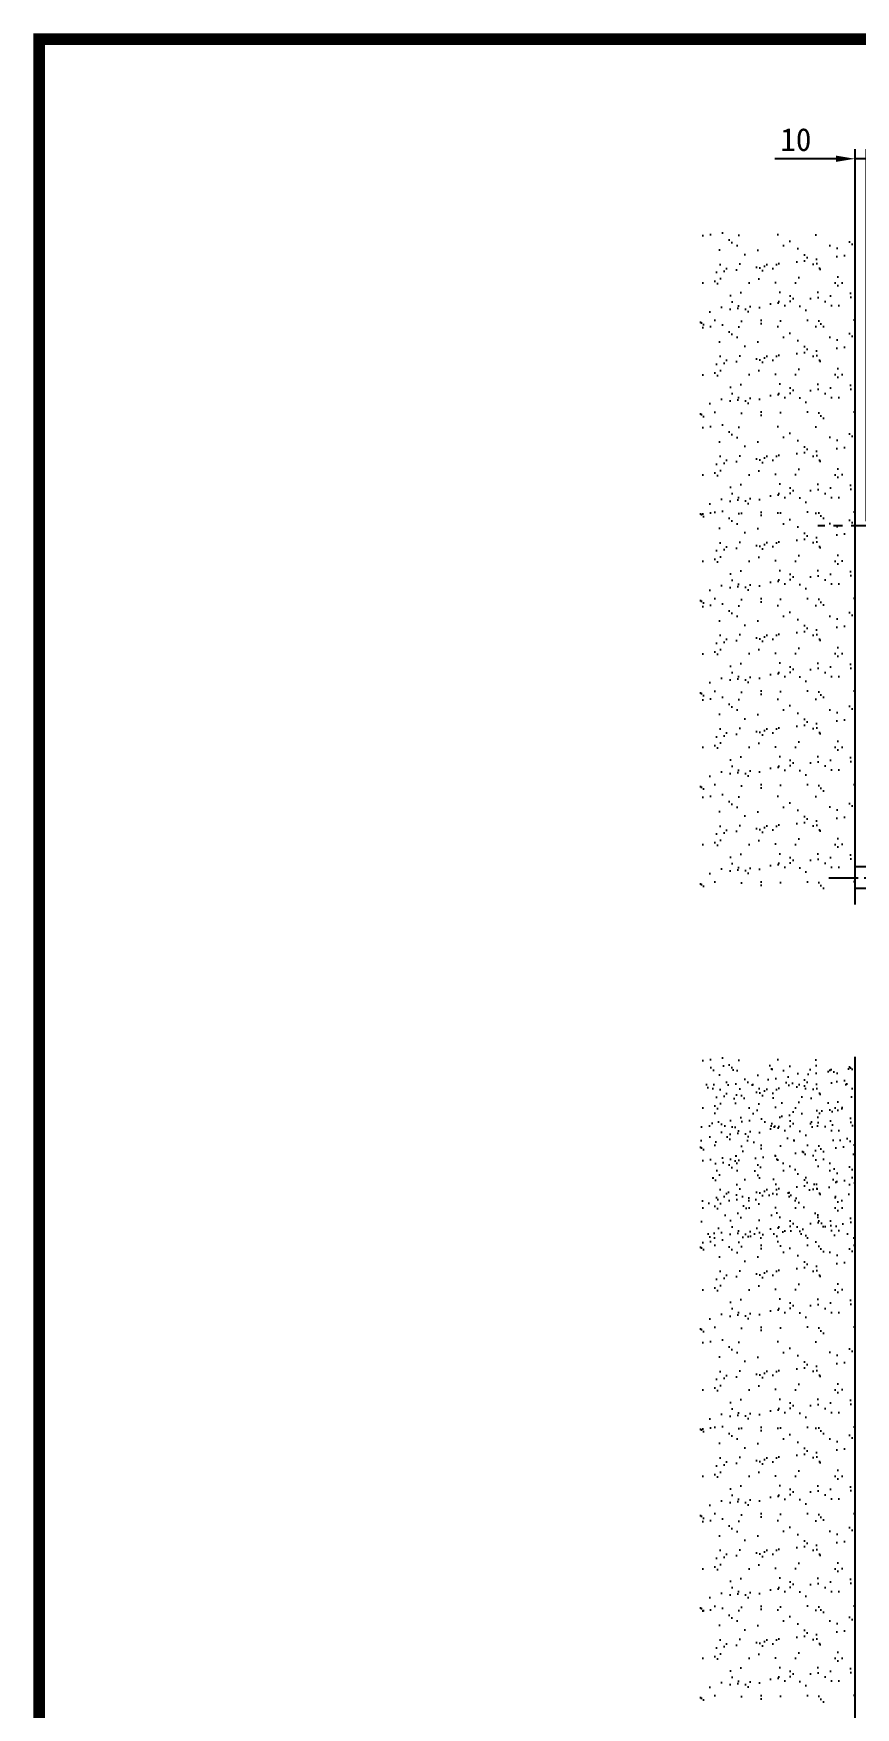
# Model space of a CAD drawing. Header units: millimetres. Extents: x 5 to 3846, y 5 to 2747.
# Drawn here: x 5 to 705, y 1321 to 2747 of the extents above; entities that cross this region are included whole.
import ezdxf

# ---------------------------------------------------------------- set-up
doc = ezdxf.new("R2010")
doc.units = ezdxf.units.MM
doc.linetypes.add('CENTER', pattern=[2, 1.25, -0.25, 0.25, -0.25])
doc.layers.get('0').update_dxf_attribs({"color": 255})
doc.dimstyles.new('ISO-25', dxfattribs={"dimtxt": 2.5, "dimasz": 2.5, "dimexe": 1.25, "dimexo": 0.625, "dimtad": 1, "dimdsep": 46, "dimtxsty": 'Standard', "dimcen": 2.5, "dimadec": 0, "dimazin": 0, "dimtfac": 1, "dimtmove": 0, "dimatfit": 3, "dimfxl": 1, "dimarcsym": 0})

# ---------------------------------------------------------------- blocks, each defined once
blk = doc.blocks.new('*D191')
at = {"color": 3, "lineweight": -2, "transparency": 16777216}
for p, q in [((688.7, 2640.6), (636.7, 2640.6)), ((705, 2331.9), (705, 2648.7)), ((714.8, 2640.6), (705, 2640.6)), ((714.8, 2331.9), (714.8, 2648.7)), ((731.1, 2640.6), (747.3, 2640.6))]:
    blk.add_line(p, q, dxfattribs=at)
at = {"color": 3, "transparency": 16777216}
for points in [[(688.7, 2643.3), (688.7, 2637.9), (705, 2640.6)], [(731.1, 2643.3), (731.1, 2637.9), (714.8, 2640.6)]]:
    blk.add_solid(points, dxfattribs=at)
at = {"layer": 'DEFPOINTS', "color": 0, "transparency": 16777216}
for p in [(705, 2640.6), (705, 2327.8), (714.8, 2327.8)]:
    blk.add_point(p, dxfattribs=at)
at = {"color": 3, "transparency": 16777216, "insert": (654.6, 2656.8), "char_height": 19.5, "attachment_point": 5}
blk.add_mtext('10', dxfattribs=at)

msp = doc.modelspace()

# ---------------------------------------------------------------- hatches: boundary and pattern name
at = {"ltscale": 0.5}
h = msp.add_hatch(dxfattribs=at)
h.set_pattern_fill('AR-SAND', color=256, scale=0.5, style=0)
h.set_pattern_definition([(37.5, (-7410.9, 15136.97), (-0.800016, 24.470662), [0, -19.304, 0, -21.59, 0, -20.6375]), (7.5, (-7410.9, 15136.97), (22.476164, 35.841255), [0, -10.414, 0, -17.399, 0, -6.6675]), (327.5, (-7426.52, 15136.97), (39.54962, 0.07186), [0, -6.35, 0, -22.86, 0, -29.845]), (317.5, (-7426.52, 15136.97), (38.17782, 11.14647), [0, -3.175, 0, -14.986, 0, -17.145])])
h.paths.add_polyline_path([(705, 2495), (705, 2578.3), (573.4, 2578.3), (573.4, 2495)])
h = msp.add_hatch(dxfattribs=at)
h.set_pattern_fill('AR-SAND', color=256, scale=0.5, style=0)
h.set_pattern_definition([(37.5, (-7410.9, 15058.738), (-0.800016, 24.470662), [0, -19.304, 0, -21.59, 0, -20.6375]), (7.5, (-7410.9, 15058.74), (22.476164, 35.841255), [0, -10.414, 0, -17.399, 0, -6.6675]), (327.5, (-7426.52, 15058.738), (39.54962, 0.07186), [0, -6.35, 0, -22.86, 0, -29.845]), (317.5, (-7426.52, 15058.74), (38.17782, 11.14647), [0, -3.175, 0, -14.986, 0, -17.145])])
h.paths.add_polyline_path([(705, 2416.8), (705, 2500.1), (573.4, 2500.1), (573.4, 2416.8)])
h = msp.add_hatch(dxfattribs=at)
h.set_pattern_fill('AR-SAND', color=256, scale=0.5, style=0)
h.set_pattern_definition([(37.5, (-7410.9, 14973.447), (-0.800016, 24.470662), [0, -19.304, 0, -21.59, 0, -20.6375]), (7.5, (-7410.9, 14973.447), (22.476164, 35.841255), [0, -10.414, 0, -17.399, 0, -6.6675]), (327.5, (-7426.52, 14973.447), (39.54962, 0.07186), [0, -6.35, 0, -22.86, 0, -29.845]), (317.5, (-7426.52, 14973.447), (38.17782, 11.14647), [0, -3.175, 0, -14.986, 0, -17.145])])
h.paths.add_polyline_path([(705, 2331.5), (705, 2414.8), (573.4, 2414.8), (573.4, 2331.5)])
h = msp.add_hatch(dxfattribs=at)
h.set_pattern_fill('AR-SAND', color=256, scale=0.5, style=0)
h.set_pattern_definition([(37.5, (-7410.9, 14899.804), (-0.800016, 24.470662), [0, -19.304, 0, -21.59, 0, -20.6375]), (7.5, (-7410.9, 14899.804), (22.476164, 35.841255), [0, -10.414, 0, -17.399, 0, -6.6675]), (327.5, (-7426.52, 14899.804), (39.54962, 0.07186), [0, -6.35, 0, -22.86, 0, -29.845]), (317.5, (-7426.52, 14899.804), (38.17782, 11.14647), [0, -3.175, 0, -14.986, 0, -17.145])])
h.paths.add_polyline_path([(705, 2257.8), (705, 2341.1), (573.4, 2341.1), (573.4, 2257.8)])
h = msp.add_hatch(dxfattribs=at)
h.set_pattern_fill('AR-SAND', color=256, scale=0.5, style=0)
h.set_pattern_definition([(37.5, (-7410.9, 14820.994), (-0.800016, 24.470662), [0, -19.304, 0, -21.59, 0, -20.6375]), (7.5, (-7410.9, 14820.994), (22.476164, 35.841255), [0, -10.414, 0, -17.399, 0, -6.6675]), (327.5, (-7426.52, 14820.994), (39.54962, 0.07186), [0, -6.35, 0, -22.86, 0, -29.845]), (317.5, (-7426.52, 14820.994), (38.17782, 11.14647), [0, -3.175, 0, -14.986, 0, -17.145])])
h.paths.add_polyline_path([(705, 2179), (705, 2262.3), (573.4, 2262.3), (573.4, 2179)])
h = msp.add_hatch(dxfattribs=at)
h.set_pattern_fill('AR-SAND', color=256, scale=0.5, style=0)
h.set_pattern_definition([(37.5, (-7410.9, 14741.25), (-0.800016, 24.470662), [0, -19.304, 0, -21.59, 0, -20.6375]), (7.5, (-7410.9, 14741.25), (22.476164, 35.841255), [0, -10.414, 0, -17.399, 0, -6.6675]), (327.5, (-7426.52, 14741.25), (39.54962, 0.07186), [0, -6.35, 0, -22.86, 0, -29.845]), (317.5, (-7426.52, 14741.25), (38.17782, 11.14647), [0, -3.175, 0, -14.986, 0, -17.145])])
h.paths.add_polyline_path([(705, 2099.3), (705, 2182.6), (573.4, 2182.6), (573.4, 2099.3)])
h = msp.add_hatch(dxfattribs=at)
h.set_pattern_fill('AR-SAND', color=256, scale=0.5, style=0)
h.set_pattern_definition([(37.5, (-7410.9, 14658.389), (-0.800016, 24.470662), [0, -19.304, 0, -21.59, 0, -20.6375]), (7.5, (-7410.9, 14658.39), (22.476164, 35.841255), [0, -10.414, 0, -17.399, 0, -6.6675]), (327.5, (-7426.52, 14658.389), (39.54962, 0.07186), [0, -6.35, 0, -22.86, 0, -29.845]), (317.5, (-7426.52, 14658.39), (38.17782, 11.14647), [0, -3.175, 0, -14.986, 0, -17.145])])
h.paths.add_polyline_path([(705, 2016.4), (705, 2099.7), (573.4, 2099.7), (573.4, 2016.4)])
h = msp.add_hatch(dxfattribs=at)
h.set_pattern_fill('AR-SAND', color=256, scale=0.5, style=0)
h.set_pattern_definition([(37.5, (-7410.9, 14278.942), (-0.800016, 24.470662), [0, -19.304, 0, -21.59, 0, -20.6375]), (7.5, (-7410.9, 14278.94), (22.476164, 35.841255), [0, -10.414, 0, -17.399, 0, -6.6675]), (327.5, (-7426.52, 14278.942), (39.54962, 0.07186), [0, -6.35, 0, -22.86, 0, -29.845]), (317.5, (-7426.52, 14278.94), (38.17782, 11.14647), [0, -3.175, 0, -14.986, 0, -17.145])])
h.paths.add_polyline_path([(705, 1637), (705, 1875.3), (573.4, 1873.8), (573.4, 1637)])
h = msp.add_hatch(dxfattribs=at)
h.set_pattern_fill('AR-SAND', color=256, scale=0.5, style=0)
h.set_pattern_definition([(37.5, (-7410.9, 14433.979), (-0.800016, 24.470662), [0, -19.304, 0, -21.59, 0, -20.6375]), (7.5, (-7410.9, 14433.98), (22.476164, 35.841255), [0, -10.414, 0, -17.399, 0, -6.6675]), (327.5, (-7426.52, 14433.979), (39.54962, 0.07186), [0, -6.35, 0, -22.86, 0, -29.845]), (317.5, (-7426.52, 14433.98), (38.17782, 11.14647), [0, -3.175, 0, -14.986, 0, -17.145])])
h.paths.add_polyline_path([(705, 1792), (705, 1875.3), (573.4, 1875.3), (573.4, 1792)])
h = msp.add_hatch(dxfattribs=at)
h.set_pattern_fill('AR-SAND', color=256, scale=0.5, style=0)
h.set_pattern_definition([(37.5, (-7410.9, 14348.687), (-0.800016, 24.470662), [0, -19.304, 0, -21.59, 0, -20.6375]), (7.5, (-7410.9, 14348.687), (22.476164, 35.841255), [0, -10.414, 0, -17.399, 0, -6.6675]), (327.5, (-7426.52, 14348.687), (39.54962, 0.07186), [0, -6.35, 0, -22.86, 0, -29.845]), (317.5, (-7426.52, 14348.687), (38.17782, 11.14647), [0, -3.175, 0, -14.986, 0, -17.145])])
h.paths.add_polyline_path([(705, 1706.7), (705, 1790), (573.4, 1790), (573.4, 1706.7)])
h = msp.add_hatch(dxfattribs=at)
h.set_pattern_fill('AR-SAND', color=256, scale=0.5, style=0)
h.set_pattern_definition([(37.5, (-7410.9, 14193.65), (-0.800016, 24.470662), [0, -19.304, 0, -21.59, 0, -20.6375]), (7.5, (-7410.9, 14193.65), (22.476164, 35.841255), [0, -10.414, 0, -17.399, 0, -6.6675]), (327.5, (-7426.52, 14193.65), (39.54962, 0.07186), [0, -6.35, 0, -22.86, 0, -29.845]), (317.5, (-7426.52, 14193.65), (38.17782, 11.14647), [0, -3.175, 0, -14.986, 0, -17.145])])
h.paths.add_polyline_path([(705, 1551.7), (705, 1635), (573.4, 1635), (573.4, 1551.7)])
h = msp.add_hatch(dxfattribs=at)
h.set_pattern_fill('AR-SAND', color=256, scale=0.5, style=0)
h.set_pattern_definition([(37.5, (-7410.9, 14120.007), (-0.800016, 24.470662), [0, -19.304, 0, -21.59, 0, -20.6375]), (7.5, (-7410.9, 14120.007), (22.476164, 35.841255), [0, -10.414, 0, -17.399, 0, -6.6675]), (327.5, (-7426.52, 14120.007), (39.54962, 0.07186), [0, -6.35, 0, -22.86, 0, -29.845]), (317.5, (-7426.52, 14120.007), (38.17782, 11.14647), [0, -3.175, 0, -14.986, 0, -17.145])])
h.paths.add_polyline_path([(705, 1478), (705, 1561.3), (573.4, 1561.3), (573.4, 1478)])
h = msp.add_hatch(dxfattribs=at)
h.set_pattern_fill('AR-SAND', color=256, scale=0.5, style=0)
h.set_pattern_definition([(37.5, (-7410.9, 14041.197), (-0.800016, 24.470662), [0, -19.304, 0, -21.59, 0, -20.6375]), (7.5, (-7410.9, 14041.197), (22.476164, 35.841255), [0, -10.414, 0, -17.399, 0, -6.6675]), (327.5, (-7426.52, 14041.197), (39.54962, 0.07186), [0, -6.35, 0, -22.86, 0, -29.845]), (317.5, (-7426.52, 14041.197), (38.17782, 11.14647), [0, -3.175, 0, -14.986, 0, -17.145])])
h.paths.add_polyline_path([(705, 1399.2), (705, 1482.5), (573.4, 1482.5), (573.4, 1399.2)])
h = msp.add_hatch(dxfattribs=at)
h.set_pattern_fill('AR-SAND', color=256, scale=0.5, style=0)
h.set_pattern_definition([(37.5, (-7410.9, 13964.97), (-0.800016, 24.470662), [0, -19.304, 0, -21.59, 0, -20.6375]), (7.5, (-7410.9, 13964.97), (22.476164, 35.841255), [0, -10.414, 0, -17.399, 0, -6.6675]), (327.5, (-7426.52, 13964.97), (39.54962, 0.07186), [0, -6.35, 0, -22.86, 0, -29.845]), (317.5, (-7426.52, 13964.97), (38.17782, 11.14647), [0, -3.175, 0, -14.986, 0, -17.145])])
h.paths.add_polyline_path([(705, 1323), (705, 1406.3), (573.4, 1406.3), (573.4, 1323)])

# ---------------------------------------------------------------- linework, layer by layer
for p, q in [((705, 2005.1), (705, 2572)), ((715.4, 2037.1), (704.9, 2037.1)), ((715.4, 2018.6), (704.9, 2018.6)), ((705, 804.2), (705, 1875.3))]:
    msp.add_line(p, q)
at = {"linetype": 'CENTER', "ltscale": 30}
msp.add_line((1519.3, 2327.8), (673.3, 2327.8), dxfattribs=at)
at = {"linetype": 'CENTER', "ltscale": 20}
msp.add_line((682.7, 2027.8), (833.6, 2027.8), dxfattribs=at)
at = {"const_width": 9.9}
msp.add_lwpolyline([(10, 10), (3841.3, 10), (3841.3, 2742.4), (10, 2742.4)], close=True, dxfattribs=at)

# ---------------------------------------------------------------- dimensions: what is measured, and where the dimension line sits
dim = msp.add_linear_dim(base=(705, 2640.6), p1=(714.8, 2327.8), p2=(705, 2327.8), dimstyle='ISO-25', override={"dimscale": 6.5, "dimtxt": 3, "dimgap": 1, "dimdec": 0, "dimclrd": 3, "dimclre": 3, "dimclrt": 3, "dimtdec": 0})
dim.commit()
dim.dimension.update_dxf_attribs({"geometry": '*D191', "text_midpoint": (654.6, 2656.8)})

doc.saveas('drawing.dxf')
